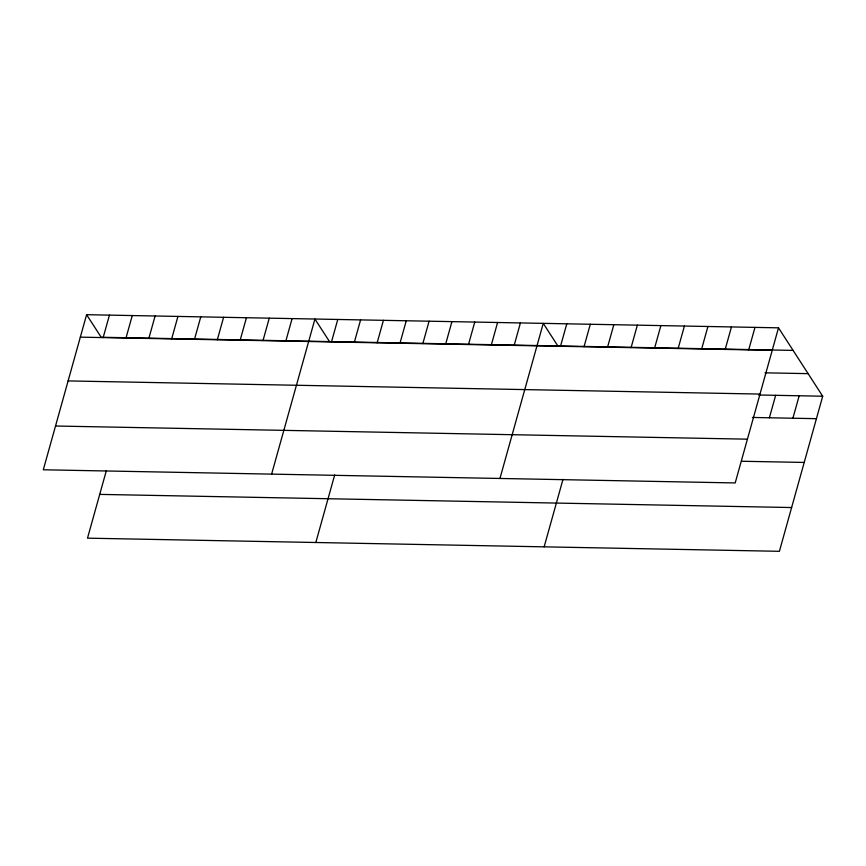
<?xml version="1.0" encoding="UTF-8"?>
<svg xmlns="http://www.w3.org/2000/svg" width="866" height="866" viewBox="0 0 866 866"><rect width="100%" height="100%" fill="white"/><g stroke="black" fill="none" stroke-linecap="round" stroke-linejoin="round"><path stroke-width="1.3" d="M86.6 314.694L43.3 469.783L735.202 482.936L778.502 327.835L86.6 314.694L101.192 337.253L793.083 350.405M103.162 337.588L109.441 315.127M125.992 338.021L132.271 315.56M106.366 470.595L87.498 538.165L779.4 551.306L822.7 396.217L778.502 327.835M148.833 338.454L155.101 315.993M171.663 338.887L177.931 316.426M194.493 339.32L200.771 316.859M217.323 339.753L223.601 317.292M240.163 340.186L246.431 317.725M262.993 340.63L269.261 318.158M285.823 341.063L292.102 318.601M271.621 474.124L314.932 319.034L329.513 341.594M331.494 341.929L337.762 319.467M354.324 342.362L360.592 319.9M315.83 542.495L334.687 474.925M377.154 342.795L383.432 320.333M399.984 343.228L406.262 320.766M422.825 343.661L429.092 321.199M445.654 344.094L451.922 321.632M468.484 344.527L474.763 322.065M491.314 344.96L497.593 322.498M514.155 345.393L520.423 322.931M499.953 478.465L543.253 323.364L557.845 345.935M560.508 346.281L566.775 323.819M584.03 346.725L590.309 324.263M544.151 546.836L563.019 479.266M607.553 347.169L613.832 324.707M631.087 347.623L637.354 325.161M654.609 348.067L660.877 325.605M678.132 348.511L684.4 326.049M701.655 348.966L707.923 326.504M725.178 349.409L731.456 326.947M748.7 349.853L754.979 327.391M769.376 417.78L775.655 395.318M792.899 418.224L799.177 395.762M80.332 337.155L772.234 350.308M764.981 372.824L808.119 373.647M68.111 380.921L760.012 394.073M758.659 394.993L822.7 396.217M752.392 417.455L816.432 418.679M55.521 426.018L747.412 439.17M741.48 461.253L804.211 462.444M99.72 494.389L791.621 507.541"/></g></svg>
